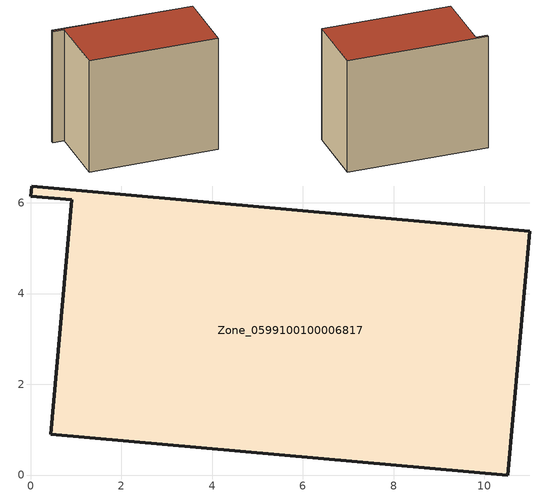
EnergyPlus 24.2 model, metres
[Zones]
Zone_0599100100006817
 floor ground (C_G): 0.02,6.37 11.01,5.38 10.52,0 0.44,0.9 0.9,6.07 0,6.15 z0
 wall outside (C_F): 11.01,5.38 0.02,6.37 0,6.15 0.9,6.07 0.44,0.9 10.52,0 11.01,5.38 z0:9.25
 roof outside (C_R): 10.52,0 11.01,5.38 0.02,6.37 0,6.15 0.9,6.07 0.44,0.9 z9.25
[BUILDING]
Pand.0599100100006817: North Axis=0; Terrain=City; Loads Convergence Tolerance Value=0.04; Temperature Convergence Tolerance Value=0.4; Solar Distribution=FullExterior; Maximum Number of Warmup Days=25; Minimum Number of Warmup Days=1
[Site:Location]
Rotterdam.The.Hague.AP_ZH_NLD Design_Conditions: Latitude=51.96; Longitude=4.45; Time Zone=1; Elevation=-4.5
[SITE:GROUNDTEMPERATURE:BUILDINGSURFACE]
18, 18, 18, 18, 18, 18, 18, 18, 18, 18, 18, 18
[MATERIAL] Thermal Absorptance=0.9; Solar Absorptance=0.7; Visible Absorptance=0.7
Name | Roughness | Thickness | Conductivity | Density | Specific Heat
G.TI.2015-2018 | MediumSmooth | 0.15 | 0.0428571 | 540 | 1210
F.TI.2015-2018 | Rough | 0.3 | 0.0666667 | 1920 | 840
R.TI.2015-2018 | MediumRough | 0.2 | 0.0333333 | 1500 | 1000
[CONSTRUCTION]
C_G: G.TI.2015-2018
C_F: F.TI.2015-2018
C_R: R.TI.2015-2018
[ZONE]
Zone_0599100100006817: Type=1; Multiplier=1; Ceiling Height=Autocalculate; Volume=Autocalculate; Floor Area=autocalculate; Part of Total Floor Area=Yes
[ZONEINFILTRATION:DESIGNFLOWRATE]
Infil_Zone_0599100100006817: Zone or ZoneList or Space or SpaceList=Zone_0599100100006817; Schedule=AlwaysOn; Design Flow Rate Calculation Method=Flow/Area; Flow Rate per Floor Area=0.0015; Constant Term Coefficient=1; Temperature Term Coefficient=0; Velocity Term Coefficient=0; Velocity Squared Term Coefficient=0
[HVACTEMPLATE:ZONE:IDEALLOADSAIRSYSTEM]
Zone_0599100100006817: Maximum Heating Supply Air Temperature=50; Minimum Cooling Supply Air Temperature=13; Maximum Heating Supply Air Humidity Ratio=0.0156; Minimum Cooling Supply Air Humidity Ratio=0.0077; Heating Limit=NoLimit; Cooling Limit=NoLimit; Dehumidification Control Type=ConstantSensibleHeatRatio; Cooling Sensible Heat Ratio=0.7; Dehumidification Setpoint=60; Humidification Control Type=None; Humidification Setpoint=30; Outdoor Air Method=None; Outdoor Air Flow Rate per Person=0.00944; Outdoor Air Flow Rate per Zone Floor Area=0; Outdoor Air Flow Rate per Zone=0; Demand Controlled Ventilation Type=None; Outdoor Air Economizer Type=NoEconomizer; Heat Recovery Type=None; Sensible Heat Recovery Effectiveness=0.7; Latent Heat Recovery Effectiveness=0.65
[ZONECONTROL:THERMOSTAT]
ThermostatControl_Zone_0599100100006817: Zone or ZoneList=Zone_0599100100006817; Control Type Schedule=DualSetpointControlType; Control 1=Thermostat_Zone_0599100100006817; Temperature Difference Between Cutout And Setpoint=0
[THERMOSTATSETPOINT:DUALSETPOINT]
Thermostat_Zone_0599100100006817: Heating Setpoint Temperature Schedule=HeatingSetpoint_Zone_0599100100006817; Cooling Setpoint Temperature Schedule=CoolingSetpoint_Zone_0599100100006817
[SCHEDULE:COMPACT]
HeatingSetpoint_Zone_0599100100006817: Through: 12/31, For: AllDays, Until: 24:00, 21
CoolingSetpoint_Zone_0599100100006817: Through: 12/31, For: AllDays, Until: 24:00, 24
DualSetpointControlType: Through: 12/31, For: AllDays, Until: 24:00, 4
AlwaysOn: Through: 12/31, For: AllDays, Until: 24:00, 1
